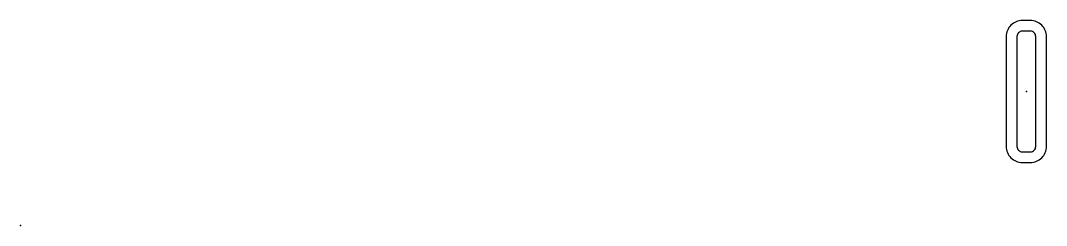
# Model space of a CAD drawing. Header units: millimetres. Extents: x 0 to 382, y 0 to 76.
import ezdxf

# ---------------------------------------------------------------- set-up
doc = ezdxf.new("R2010")
doc.units = ezdxf.units.MM
doc.layers.get('0').update_dxf_attribs({"linetype": 'CONTINUOUS'})

msp = doc.modelspace()

# ---------------------------------------------------------------- linework, layer by layer
for points in [[(376.5, 76.5), (373.5, 76.5, 0.414214), (367.5, 70.5), (367.5, 29.5, 0.414214), (373.5, 23.5), (376.5, 23.5, 0.414214), (382.5, 29.5), (382.5, 70.5, 0.414214)], [(376.5, 72.5), (373.5, 72.5, 0.414214), (371.5, 70.5), (371.5, 29.5, 0.414214), (373.5, 27.5), (376.5, 27.5, 0.414214), (378.5, 29.5), (378.5, 70.5, 0.414214)]]:
    msp.add_lwpolyline(points, format="xyb", close=True)
for p in [(375, 50), (0, 0)]:
    msp.add_point(p)

doc.saveas('drawing.dxf')
